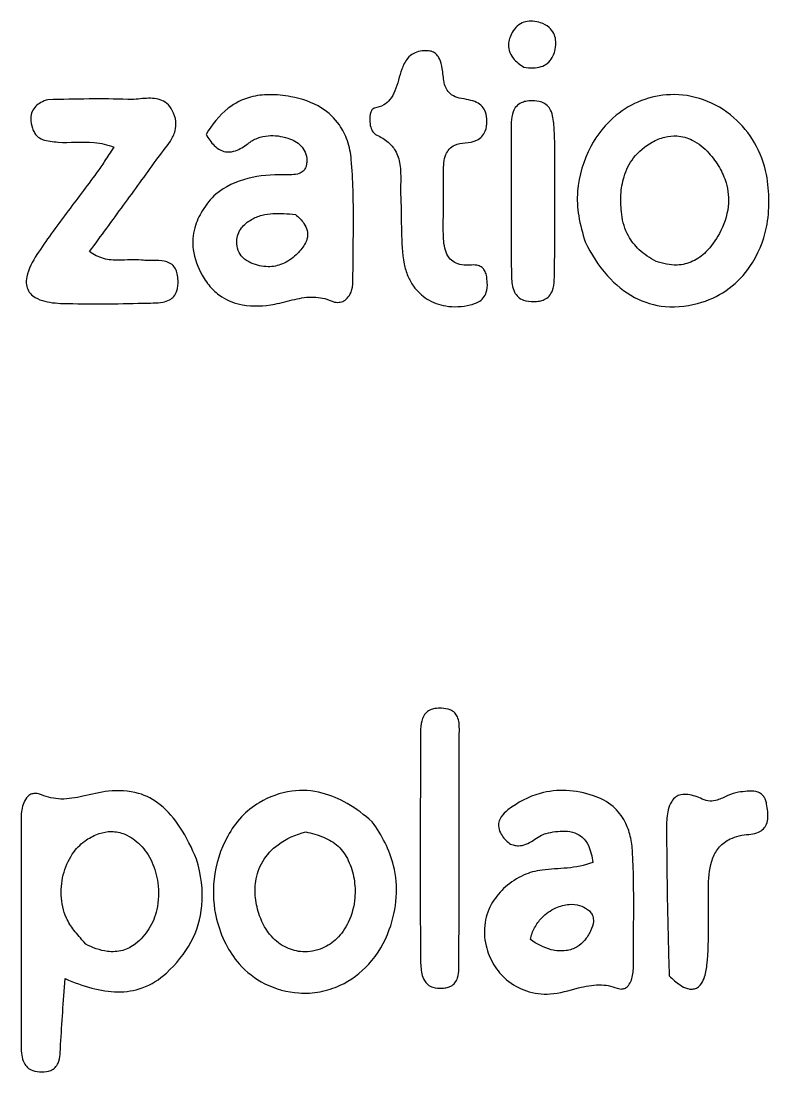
# Model space of a CAD drawing. Header units: millimetres. Extents: x 2.6 to 86.5, y 0.9 to 53.3.
# Drawn here: x 16.837 to 19.336, y 13.89 to 17.396 of the extents above; entities that cross this region are included whole.
import ezdxf

# ---------------------------------------------------------------- set-up
doc = ezdxf.new("R2010")
doc.units = ezdxf.units.MM
doc.layers.get('0').update_dxf_attribs({"linetype": 'CONTINUOUS'})

msp = doc.modelspace()

# ---------------------------------------------------------------- linework, layer by layer
for points, knots in [([(18.5711, 17.3901), (18.5627, 17.3929), (18.554, 17.3948), (18.5369, 17.3961), (18.5286, 17.3956), (18.5126, 17.3916), (18.5052, 17.3883), (18.4907, 17.378), (18.4844, 17.3709), (18.4794, 17.3629)], [-0.01046422, -0.01046422, -0.01046422, -0.01046422, -0.00781441, -0.00781441, -0.00533001, -0.00533001, -0.00285415, -0.00285415, 0, 0, 0, 0]), ([(18.621, 17.3098), (18.6221, 17.3178), (18.6222, 17.3259), (18.6201, 17.3412), (18.618, 17.3483), (18.6108, 17.3626), (18.6055, 17.3692), (18.5909, 17.3818), (18.5813, 17.3868), (18.5711, 17.3901)], [-0.0104465, -0.0104465, -0.0104465, -0.0104465, -0.00802821, -0.00802821, -0.00580288, -0.00580288, -0.00322009, -0.00322009, 0, 0, 0, 0]), ([(18.4794, 17.3629), (18.4754, 17.3564), (18.4718, 17.3496), (18.4667, 17.3362), (18.465, 17.3296), (18.4633, 17.3145), (18.4639, 17.3063), (18.4688, 17.2887), (18.4735, 17.2802), (18.4891, 17.2603), (18.5021, 17.2501), (18.5153, 17.2418)], [-0.01442498, -0.01442498, -0.01442498, -0.01442498, -0.01215329, -0.01215329, -0.01012669, -0.01012669, -0.00759575, -0.00759575, -0.00467246, -0.00467246, 0, 0, 0, 0]), ([(18.1968, 17.2963), (18.1876, 17.297), (18.1781, 17.2969), (18.1615, 17.2939), (18.1542, 17.2916), (18.1397, 17.2838), (18.133, 17.2782), (18.1187, 17.2607), (18.1127, 17.2477), (18.0997, 17.2121), (18.0942, 17.1862), (18.0805, 17.153), (18.0752, 17.1427), (18.0623, 17.1267), (18.0556, 17.1208), (18.0382, 17.1105), (18.0277, 17.1072), (18.0167, 17.1057)], [-0.02858475, -0.02858475, -0.02858475, -0.02858475, -0.02582179, -0.02582179, -0.02354795, -0.02354795, -0.02089885, -0.02089885, -0.01682039, -0.01682039, -0.00947077, -0.00947077, -0.006056, -0.006056, -0.00332411, -0.00332411, 0, 0, 0, 0]), ([(18.2427, 17.2373), (18.2405, 17.2484), (18.238, 17.2598), (18.2313, 17.2746), (18.2285, 17.2794), (18.2217, 17.287), (18.218, 17.2898), (18.2085, 17.2946), (18.2027, 17.2959), (18.1968, 17.2963)], [-0.008063844, -0.008063844, -0.008063844, -0.008063844, -0.004828966, -0.004828966, -0.003193668, -0.003193668, -0.001774264, -0.001774264, 0, 0, 0, 0]), ([(18.5153, 17.2418), (18.5255, 17.2403), (18.5362, 17.2394), (18.5553, 17.24), (18.5641, 17.2412), (18.5802, 17.2463), (18.5874, 17.25), (18.6006, 17.2604), (18.6059, 17.267), (18.616, 17.2853), (18.6193, 17.2976), (18.621, 17.3098)], [-0.01445398, -0.01445398, -0.01445398, -0.01445398, -0.01134596, -0.01134596, -0.00872533, -0.00872533, -0.00627141, -0.00627141, -0.00369927, -0.00369927, 0, 0, 0, 0]), ([(18.2992, 17.1384), (18.2904, 17.1411), (18.2817, 17.1449), (18.2682, 17.1546), (18.2631, 17.1597), (18.254, 17.1737), (18.2511, 17.1824), (18.246, 17.2065), (18.2457, 17.2226), (18.2427, 17.2373)], [-0.01212185, -0.01212185, -0.01212185, -0.01212185, -0.00940186, -0.00940186, -0.00722264, -0.00722264, -0.00450553, -0.00450553, 0, 0, 0, 0]), ([(17.738, 17.1436), (17.7143, 17.1479), (17.69, 17.1506), (17.6446, 17.1502), (17.6235, 17.1478), (17.5756, 17.1348), (17.5512, 17.1224), (17.4987, 17.0815), (17.4744, 17.0503), (17.4546, 17.0178)], [-0.03335387, -0.03335387, -0.03335387, -0.03335387, -0.02617936, -0.02617936, -0.01983146, -0.01983146, -0.01142556, -0.01142556, 0, 0, 0, 0]), ([(17.9393, 16.9339), (17.9374, 16.9552), (17.9332, 16.9764), (17.9197, 17.0154), (17.9109, 17.0331), (17.8836, 17.0721), (17.8635, 17.0908), (17.8092, 17.1252), (17.774, 17.1371), (17.738, 17.1436)], [-0.03174467, -0.03174467, -0.03174467, -0.03174467, -0.02529379, -0.02529379, -0.01932876, -0.01932876, -0.01098292, -0.01098292, 0, 0, 0, 0]), ([(19.004, 17.1504), (18.9707, 17.1492), (18.9382, 17.1426), (18.8767, 17.1188), (18.8485, 17.1022), (18.7882, 17.0529), (18.7596, 17.0172), (18.7136, 16.931), (18.6992, 16.8803), (18.6944, 16.8281)], [-0.04927833, -0.04927833, -0.04927833, -0.04927833, -0.03924393, -0.03924393, -0.02939422, -0.02939422, -0.01572582, -0.01572582, 0, 0, 0, 0]), ([(19.3244, 16.8839), (19.3172, 16.9211), (19.3039, 16.9568), (19.2666, 17.0212), (19.2433, 17.0496), (19.1859, 17.0996), (19.1514, 17.1201), (19.0787, 17.1459), (19.0415, 17.1518), (19.004, 17.1504)], [-0.04548077, -0.04548077, -0.04548077, -0.04548077, -0.03411865, -0.03411865, -0.02316766, -0.02316766, -0.01126069, -0.01126069, 0, 0, 0, 0]), ([(16.927, 17.1337), (16.9189, 17.1312), (16.9108, 17.1281), (16.8973, 17.1206), (16.8916, 17.1166), (16.8815, 17.1067), (16.8774, 17.1009), (16.8715, 17.087), (16.8702, 17.0793), (16.8699, 17.0603), (16.8722, 17.0489), (16.8754, 17.0383)], [-0.0124389, -0.0124389, -0.0124389, -0.0124389, -0.0099047, -0.0099047, -0.00783803, -0.00783803, -0.00567113, -0.00567113, -0.00332445, -0.00332445, 0, 0, 0, 0]), ([(17.1936, 17.1345), (17.1504, 17.1363), (17.1072, 17.1364), (17.0196, 17.1356), (16.9751, 17.1345), (16.927, 17.1337)], [-0.02837515, -0.02837515, -0.02837515, -0.02837515, -0.01444833, -0.01444833, 0, 0, 0, 0]), ([(17.342, 17.098), (17.3373, 17.1068), (17.3313, 17.1148), (17.3169, 17.1269), (17.3095, 17.1309), (17.2853, 17.1389), (17.2675, 17.1389), (17.2304, 17.1363), (17.2116, 17.1337), (17.1936, 17.1345)], [-0.01605871, -0.01605871, -0.01605871, -0.01605871, -0.01304492, -0.01304492, -0.01043604, -0.01043604, -0.0053916, -0.0053916, 0, 0, 0, 0]), ([(18.3918, 17.0615), (18.3918, 17.0718), (18.3907, 17.0826), (18.3846, 17.0992), (18.3811, 17.1053), (18.3709, 17.1166), (18.3643, 17.121), (18.3417, 17.132), (18.3219, 17.1356), (18.2992, 17.1384)], [-0.01703942, -0.01703942, -0.01703942, -0.01703942, -0.01288121, -0.01288121, -0.01001262, -0.01001262, -0.00683595, -0.00683595, 0, 0, 0, 0]), ([(18.5418, 17.13), (18.5351, 17.1299), (18.5282, 17.1293), (18.5162, 17.1269), (18.5109, 17.1253), (18.4998, 17.1202), (18.4945, 17.1164), (18.4852, 17.1062), (18.4817, 17.1001), (18.4713, 17.0724), (18.4726, 17.0453), (18.4726, 17.0202)], [-0.0162572, -0.0162572, -0.0162572, -0.0162572, -0.01400757, -0.01400757, -0.01215118, -0.01215118, -0.00991654, -0.00991654, -0.00753568, -0.00753568, 0, 0, 0, 0]), ([(18.6169, 17.023), (18.6158, 17.0404), (18.6153, 17.0575), (18.6105, 17.0824), (18.6081, 17.0912), (18.6011, 17.1048), (18.5974, 17.11), (18.5874, 17.1192), (18.5814, 17.1228), (18.5643, 17.129), (18.5528, 17.1302), (18.5418, 17.13)], [-0.0149488, -0.0149488, -0.0149488, -0.0149488, -0.01000215, -0.01000215, -0.00735992, -0.00735992, -0.00543332, -0.00543332, -0.00330119, -0.00330119, 0, 0, 0, 0]), ([(17.2886, 16.9323), (17.3036, 16.9532), (17.3222, 16.9738), (17.3424, 17.0065), (17.3481, 17.0181), (17.3541, 17.0405), (17.355, 17.0507), (17.3526, 17.0742), (17.3482, 17.0865), (17.342, 17.098)], [-0.01861146, -0.01861146, -0.01861146, -0.01861146, -0.01086194, -0.01086194, -0.00706595, -0.00706595, -0.00392163, -0.00392163, 0, 0, 0, 0]), ([(18.0167, 17.1057), (18.0159, 17.1056), (18.0151, 17.1054), (18.0136, 17.1047), (18.0128, 17.1042), (18.0106, 17.1025), (18.0093, 17.101), (18.0056, 17.0952), (18.0039, 17.09), (18.0005, 17.075), (18.0003, 17.0634), (18.0029, 17.0459), (18.0048, 17.0389), (18.0099, 17.0285), (18.0124, 17.0247), (18.0182, 17.0189), (18.0212, 17.0167), (18.0246, 17.0152)], [-0.01038986, -0.01038986, -0.01038986, -0.01038986, -0.01013458, -0.01013458, -0.00986833, -0.00986833, -0.00926617, -0.00926617, -0.00775014, -0.00775014, -0.00456597, -0.00456597, -0.00246951, -0.00246951, -0.00110858, -0.00110858, 0, 0, 0, 0]), ([(16.8754, 17.0383), (16.877, 17.0332), (16.879, 17.0283), (16.8842, 17.0197), (16.887, 17.0161), (16.8959, 17.0075), (16.9024, 17.0037), (16.9248, 16.9949), (16.9429, 16.9936), (16.9609, 16.9921)], [-0.0112218, -0.0112218, -0.0112218, -0.0112218, -0.00947035, -0.00947035, -0.0079286, -0.0079286, -0.00541661, -0.00541661, 0, 0, 0, 0]), ([(18.3192, 16.9899), (18.3323, 16.9907), (18.3463, 16.9931), (18.3645, 17.0018), (18.3701, 17.0057), (18.38, 17.016), (18.3838, 17.0221), (18.3904, 17.0392), (18.3918, 17.0505), (18.3918, 17.0615)], [-0.01151477, -0.01151477, -0.01151477, -0.01151477, -0.00754656, -0.00754656, -0.00548559, -0.00548559, -0.00327866, -0.00327866, 0, 0, 0, 0]), ([(17.4546, 17.0178), (17.4621, 17.0048), (17.4713, 16.9913), (17.4885, 16.9745), (17.4957, 16.969), (17.5107, 16.9618), (17.518, 16.9599), (17.535, 16.9588), (17.5441, 16.9604), (17.5675, 16.9684), (17.5816, 16.9773), (17.5937, 16.9868)], [-0.01687493, -0.01687493, -0.01687493, -0.01687493, -0.0123581, -0.0123581, -0.00968659, -0.00968659, -0.00738606, -0.00738606, -0.00462276, -0.00462276, 0, 0, 0, 0]), ([(17.5937, 16.9868), (17.6037, 16.9945), (17.6146, 17.0007), (17.6377, 17.0095), (17.6495, 17.0122), (17.6837, 17.0153), (17.7061, 17.0121), (17.7273, 17.0055)], [-0.01410608, -0.01410608, -0.01410608, -0.01410608, -0.01032357, -0.01032357, -0.00667182, -0.00667182, 0, 0, 0, 0]), ([(17.7273, 17.0055), (17.7356, 17.0029), (17.7437, 16.9995), (17.7585, 16.991), (17.7652, 16.986), (17.777, 16.9738), (17.7819, 16.9666), (17.7891, 16.9498), (17.7908, 16.9404), (17.7909, 16.9308)], [-0.01060973, -0.01060973, -0.01060973, -0.01060973, -0.00799592, -0.00799592, -0.00550081, -0.00550081, -0.00289083, -0.00289083, 0, 0, 0, 0]), ([(18.0246, 17.0152), (18.0381, 17.0091), (18.0511, 17.0016), (18.0717, 16.9839), (18.0796, 16.9747), (18.0943, 16.9497), (18.099, 16.9342), (18.107, 16.8817), (18.102, 16.8425), (18.1042, 16.8052)], [-0.02468497, -0.02468497, -0.02468497, -0.02468497, -0.0201143, -0.0201143, -0.01631187, -0.01631187, -0.01120187, -0.01120187, 0, 0, 0, 0]), ([(18.4726, 17.0202), (18.4723, 16.9446), (18.4724, 16.869), (18.4727, 16.7178), (18.473, 16.6422), (18.4733, 16.5666)], [-0.04535236, -0.04535236, -0.04535236, -0.04535236, -0.02267636, -0.02267636, 0, 0, 0, 0]), ([(18.6184, 16.942), (18.6181, 16.9594), (18.6181, 16.9742), (18.6179, 16.9983), (18.6176, 17.0108), (18.6169, 17.023)], [-0.007602625, -0.007602625, -0.007602625, -0.007602625, -0.003651951, -0.003651951, 0, 0, 0, 0]), ([(18.9432, 16.9917), (18.9564, 16.9992), (18.9705, 17.0051), (18.9986, 17.0121), (19.0122, 17.0135), (19.0439, 17.0115), (19.0609, 17.0067), (19.0981, 16.9885), (19.1165, 16.9732), (19.1322, 16.9556)], [-0.02116531, -0.02116531, -0.02116531, -0.02116531, -0.01660765, -0.01660765, -0.01245024, -0.01245024, -0.00707089, -0.00707089, 0, 0, 0, 0]), ([(16.9609, 16.9921), (16.9999, 16.9889), (17.0402, 16.995), (17.1047, 16.9891), (17.1259, 16.9842), (17.1468, 16.9748)], [-0.01926178, -0.01926178, -0.01926178, -0.01926178, -0.0068542, -0.0068542, 0, 0, 0, 0]), ([(17.1468, 16.9748), (17.1355, 16.958), (17.1254, 16.9424), (17.1079, 16.9159), (17.0988, 16.9024), (17.0895, 16.8896)], [-0.009913411, -0.009913411, -0.009913411, -0.009913411, -0.004753289, -0.004753289, 0, 0, 0, 0]), ([(18.2468, 16.8924), (18.2467, 16.9137), (18.2481, 16.934), (18.2578, 16.9572), (18.2614, 16.9633), (18.2715, 16.9744), (18.2778, 16.9788), (18.2955, 16.987), (18.3075, 16.9891), (18.3192, 16.9899)], [-0.01332887, -0.01332887, -0.01332887, -0.01332887, -0.00797519, -0.00797519, -0.00582375, -0.00582375, -0.00350294, -0.00350294, 0, 0, 0, 0]), ([(18.8415, 16.751), (18.839, 16.7725), (18.8379, 16.7944), (18.8402, 16.8366), (18.8433, 16.857), (18.8563, 16.8995), (18.8668, 16.9205), (18.8983, 16.961), (18.9194, 16.9782), (18.9432, 16.9917)], [-0.02805059, -0.02805059, -0.02805059, -0.02805059, -0.02155809, -0.02155809, -0.0153848, -0.0153848, -0.00823166, -0.00823166, 0, 0, 0, 0]), ([(17.945, 16.5269), (17.9448, 16.5948), (17.9464, 16.6628), (17.9466, 16.7984), (17.9453, 16.8664), (17.9393, 16.9339)], [-0.04072404, -0.04072404, -0.04072404, -0.04072404, -0.0203256, -0.0203256, 0, 0, 0, 0]), ([(18.6175, 16.5703), (18.6184, 16.6309), (18.6186, 16.6917), (18.6185, 16.8134), (18.6183, 16.8765), (18.6184, 16.942)], [-0.03890818, -0.03890818, -0.03890818, -0.03890818, -0.01964881, -0.01964881, 0, 0, 0, 0]), ([(19.1322, 16.9556), (19.1455, 16.9407), (19.1575, 16.9246), (19.1768, 16.8913), (19.1843, 16.8744), (19.1972, 16.8307), (19.1996, 16.8042), (19.1933, 16.7455), (19.1826, 16.7152), (19.1673, 16.6871)], [-0.02928868, -0.02928868, -0.02928868, -0.02928868, -0.02329268, -0.02329268, -0.01772954, -0.01772954, -0.00961868, -0.00961868, 0, 0, 0, 0]), ([(17.0662, 16.627), (17.1045, 16.6794), (17.1422, 16.7308), (17.2157, 16.8314), (17.2524, 16.8817), (17.2886, 16.9323)], [-0.03752796, -0.03752796, -0.03752796, -0.03752796, -0.01866076, -0.01866076, 0, 0, 0, 0]), ([(17.7909, 16.9308), (17.7909, 16.9261), (17.7906, 16.9214), (17.789, 16.9131), (17.7879, 16.9094), (17.7843, 16.9017), (17.7817, 16.898), (17.7745, 16.8916), (17.7701, 16.8891), (17.7505, 16.8819), (17.7314, 16.8829), (17.7145, 16.8831)], [-0.01085558, -0.01085558, -0.01085558, -0.01085558, -0.00937455, -0.00937455, -0.00814951, -0.00814951, -0.00667202, -0.00667202, -0.00507383, -0.00507383, 0, 0, 0, 0]), ([(17.0895, 16.8896), (17.0563, 16.8441), (17.022, 16.7994), (16.9545, 16.7092), (16.9212, 16.6637), (16.8903, 16.6167)], [-0.03379989, -0.03379989, -0.03379989, -0.03379989, -0.0168843, -0.0168843, 0, 0, 0, 0]), ([(17.7145, 16.8831), (17.6737, 16.8838), (17.6334, 16.8814), (17.5544, 16.8607), (17.5193, 16.8434), (17.4869, 16.8189)], [-0.02435416, -0.02435416, -0.02435416, -0.02435416, -0.0121712, -0.0121712, 0, 0, 0, 0]), ([(18.2464, 16.6946), (18.2463, 16.7276), (18.2465, 16.7605), (18.2469, 16.8265), (18.247, 16.8595), (18.2468, 16.8924)], [-0.01978818, -0.01978818, -0.01978818, -0.01978818, -0.00989337, -0.00989337, 0, 0, 0, 0]), ([(19.1094, 16.458), (19.1422, 16.4682), (19.1728, 16.4838), (19.2272, 16.5247), (19.2505, 16.5493), (19.2964, 16.6165), (19.3145, 16.6612), (19.3363, 16.7657), (19.3355, 16.8256), (19.3244, 16.8839)], [-0.05279771, -0.05279771, -0.05279771, -0.05279771, -0.04241554, -0.04241554, -0.03219225, -0.03219225, -0.01779795, -0.01779795, 0, 0, 0, 0]), ([(18.6944, 16.8281), (18.6918, 16.8004), (18.6935, 16.7734), (18.703, 16.7168), (18.7112, 16.6869), (18.7195, 16.6594)], [-0.01668449, -0.01668449, -0.01668449, -0.01668449, -0.00859248, -0.00859248, 0, 0, 0, 0]), ([(17.4869, 16.8189), (17.4703, 16.8021), (17.455, 16.7836), (17.4315, 16.7457), (17.4227, 16.7268), (17.4106, 16.6828), (17.4089, 16.6587), (17.416, 16.6036), (17.4271, 16.5746), (17.4421, 16.5478)], [-0.02999816, -0.02999816, -0.02999816, -0.02999816, -0.02290653, -0.02290653, -0.01663666, -0.01663666, -0.00923275, -0.00923275, 0, 0, 0, 0]), ([(18.1042, 16.8052), (18.1064, 16.7685), (18.1059, 16.7314), (18.1073, 16.6582), (18.1091, 16.6213), (18.1161, 16.5854)], [-0.02209929, -0.02209929, -0.02209929, -0.02209929, -0.0109647, -0.0109647, 0, 0, 0, 0]), ([(17.557, 16.6606), (17.5572, 16.6691), (17.5586, 16.6774), (17.5641, 16.6928), (17.5679, 16.6996), (17.5817, 16.7173), (17.5936, 16.7264), (17.6062, 16.7337)], [-0.009261067, -0.009261067, -0.009261067, -0.009261067, -0.006727394, -0.006727394, -0.004359134, -0.004359134, 0, 0, 0, 0]), ([(17.6062, 16.7337), (17.6173, 16.7401), (17.6291, 16.7449), (17.6535, 16.7515), (17.6657, 16.7532), (17.7027, 16.7555), (17.7261, 16.7533), (17.7526, 16.751)], [-0.01611876, -0.01611876, -0.01611876, -0.01611876, -0.01195859, -0.01195859, -0.00797534, -0.00797534, 0, 0, 0, 0]), ([(17.7526, 16.751), (17.7632, 16.7423), (17.7737, 16.732), (17.7861, 16.7135), (17.7899, 16.7058), (17.7937, 16.6901), (17.794, 16.6827), (17.7914, 16.6665), (17.788, 16.6581), (17.7762, 16.638), (17.7657, 16.6264), (17.7555, 16.6165)], [-0.01578776, -0.01578776, -0.01578776, -0.01578776, -0.01170445, -0.01170445, -0.00916599, -0.00916599, -0.00693173, -0.00693173, -0.00428011, -0.00428011, 0, 0, 0, 0]), ([(18.9562, 16.5944), (18.936, 16.605), (18.9168, 16.6177), (18.8857, 16.6467), (18.8735, 16.6618), (18.8515, 16.7014), (18.8446, 16.7256), (18.8415, 16.751)], [-0.02043169, -0.02043169, -0.02043169, -0.02043169, -0.01358483, -0.01358483, -0.00768875, -0.00768875, 0, 0, 0, 0]), ([(18.3409, 16.5821), (18.33, 16.5812), (18.3186, 16.5813), (18.2992, 16.5845), (18.2907, 16.5871), (18.2763, 16.5953), (18.2705, 16.6003), (18.2599, 16.614), (18.2559, 16.6227), (18.2476, 16.6503), (18.2464, 16.6722), (18.2464, 16.6946)], [-0.01961412, -0.01961412, -0.01961412, -0.01961412, -0.0158054, -0.0158054, -0.0127464, -0.0127464, -0.0100215, -0.0100215, -0.0067146, -0.0067146, 0, 0, 0, 0]), ([(17.6057, 16.5884), (17.6001, 16.5907), (17.5948, 16.5935), (17.5851, 16.6001), (17.5806, 16.6038), (17.5704, 16.6145), (17.5656, 16.6221), (17.5584, 16.6401), (17.5568, 16.6503), (17.557, 16.6606)], [-0.009360992, -0.009360992, -0.009360992, -0.009360992, -0.007558002, -0.007558002, -0.005831544, -0.005831544, -0.003101364, -0.003101364, 0, 0, 0, 0]), ([(18.7195, 16.6594), (18.7392, 16.6189), (18.7637, 16.58), (18.8199, 16.5173), (18.8501, 16.4923), (18.9168, 16.4573), (18.951, 16.4471), (19.0284, 16.44), (19.0696, 16.4457), (19.1094, 16.458)], [-0.04862103, -0.04862103, -0.04862103, -0.04862103, -0.03510641, -0.03510641, -0.02335566, -0.02335566, -0.0125029, -0.0125029, 0, 0, 0, 0]), ([(19.1673, 16.6871), (19.1553, 16.6649), (19.1405, 16.6434), (19.1095, 16.6129), (19.0948, 16.6021), (19.0617, 16.5868), (19.0443, 16.5828), (19.0022, 16.5813), (18.9786, 16.5863), (18.9562, 16.5944)], [-0.02566695, -0.02566695, -0.02566695, -0.02566695, -0.01809819, -0.01809819, -0.01262079, -0.01262079, -0.00715148, -0.00715148, 0, 0, 0, 0]), ([(17.2388, 16.5984), (17.2144, 16.6014), (17.1896, 16.5984), (17.1462, 16.598), (17.1295, 16.5992), (17.0956, 16.6084), (17.0803, 16.6162), (17.0662, 16.627)], [-0.01810407, -0.01810407, -0.01810407, -0.01810407, -0.01048335, -0.01048335, -0.00532176, -0.00532176, 0, 0, 0, 0]), ([(16.8903, 16.6167), (16.8762, 16.5952), (16.8614, 16.5684), (16.8547, 16.5342), (16.8541, 16.5251), (16.8563, 16.5092), (16.8584, 16.5026), (16.8658, 16.4896), (16.871, 16.4839), (16.8863, 16.4719), (16.8975, 16.467), (16.93, 16.4568), (16.9547, 16.4545), (16.977, 16.454)], [-0.02505181, -0.02505181, -0.02505181, -0.02505181, -0.0173036, -0.0173036, -0.01463292, -0.01463292, -0.0125101, -0.0125101, -0.01018555, -0.01018555, -0.00668117, -0.00668117, 0, 0, 0, 0]), ([(17.3614, 16.5309), (17.3611, 16.5382), (17.3603, 16.5456), (17.3573, 16.5584), (17.3554, 16.564), (17.3498, 16.5747), (17.346, 16.5795), (17.336, 16.5877), (17.3302, 16.5906), (17.313, 16.5961), (17.3008, 16.597), (17.2715, 16.5975), (17.2545, 16.5965), (17.2388, 16.5984)], [-0.01645559, -0.01645559, -0.01645559, -0.01645559, -0.01416639, -0.01416639, -0.01233274, -0.01233274, -0.01037786, -0.01037786, -0.00829227, -0.00829227, -0.0047455, -0.0047455, 0, 0, 0, 0]), ([(17.7555, 16.6165), (17.742, 16.6036), (17.7267, 16.5929), (17.6941, 16.5795), (17.6781, 16.5764), (17.6423, 16.5765), (17.6235, 16.5809), (17.6057, 16.5884)], [-0.01636639, -0.01636639, -0.01636639, -0.01636639, -0.01076061, -0.01076061, -0.00579378, -0.00579378, 0, 0, 0, 0]), ([(18.1161, 16.5854), (18.1187, 16.5717), (18.1227, 16.5582), (18.1331, 16.5334), (18.1393, 16.5221), (18.1591, 16.4943), (18.1744, 16.4799), (18.2113, 16.4568), (18.2324, 16.4492), (18.2814, 16.4412), (18.3091, 16.4428), (18.3358, 16.4491)], [-0.02944798, -0.02944798, -0.02944798, -0.02944798, -0.02524328, -0.02524328, -0.0213434, -0.0213434, -0.01497923, -0.01497923, -0.00823136, -0.00823136, 0, 0, 0, 0]), ([(18.3931, 16.5222), (18.3927, 16.5306), (18.3919, 16.5398), (18.3886, 16.5537), (18.3867, 16.5593), (18.3816, 16.5679), (18.3789, 16.5712), (18.3719, 16.5769), (18.3677, 16.5789), (18.356, 16.5824), (18.3482, 16.5826), (18.3409, 16.5821)], [-0.009190919, -0.009190919, -0.009190919, -0.009190919, -0.006633746, -0.006633746, -0.0049211, -0.0049211, -0.003639348, -0.003639348, -0.002214831, -0.002214831, 0, 0, 0, 0]), ([(17.4421, 16.5478), (17.4505, 16.5328), (17.4603, 16.5187), (17.4824, 16.4947), (17.4942, 16.4847), (17.5282, 16.4626), (17.5513, 16.454), (17.6113, 16.443), (17.6484, 16.4451), (17.6837, 16.4516)], [-0.02808224, -0.02808224, -0.02808224, -0.02808224, -0.02293943, -0.02293943, -0.01828383, -0.01828383, -0.01078319, -0.01078319, 0, 0, 0, 0]), ([(18.4733, 16.5666), (18.4733, 16.5499), (18.4736, 16.5328), (18.4778, 16.5086), (18.4802, 16.4998), (18.4871, 16.486), (18.4909, 16.4808), (18.501, 16.4713), (18.5072, 16.4676), (18.5246, 16.4612), (18.5364, 16.46), (18.5476, 16.4601)], [-0.0148619, -0.0148619, -0.0148619, -0.0148619, -0.0101665, -0.0101665, -0.00751583, -0.00751583, -0.00555036, -0.00555036, -0.00337101, -0.00337101, 0, 0, 0, 0]), ([(18.5476, 16.4601), (18.5542, 16.4602), (18.561, 16.4607), (18.5728, 16.4631), (18.5781, 16.4647), (18.5892, 16.4698), (18.5947, 16.4736), (18.6041, 16.484), (18.6077, 16.4902), (18.6183, 16.5183), (18.6171, 16.5456), (18.6175, 16.5703)], [-0.01592934, -0.01592934, -0.01592934, -0.01592934, -0.01376978, -0.01376978, -0.01198047, -0.01198047, -0.00977472, -0.00977472, -0.00741178, -0.00741178, 0, 0, 0, 0]), ([(17.2451, 16.4551), (17.2665, 16.4558), (17.2902, 16.4545), (17.3184, 16.4601), (17.326, 16.4624), (17.3382, 16.469), (17.343, 16.4727), (17.3517, 16.4827), (17.355, 16.489), (17.361, 16.5068), (17.3618, 16.5193), (17.3614, 16.5309)], [-0.01606086, -0.01606086, -0.01606086, -0.01606086, -0.0097762, -0.0097762, -0.00745553, -0.00745553, -0.00562496, -0.00562496, -0.00349271, -0.00349271, 0, 0, 0, 0]), ([(17.8722, 16.4623), (17.8759, 16.4607), (17.8796, 16.4594), (17.887, 16.4578), (17.8905, 16.4574), (17.8998, 16.4575), (17.9053, 16.4586), (17.9162, 16.4632), (17.9211, 16.4667), (17.9311, 16.4768), (17.9355, 16.4839), (17.9431, 16.5026), (17.9451, 16.5148), (17.945, 16.5269)], [-0.01197253, -0.01197253, -0.01197253, -0.01197253, -0.01077394, -0.01077394, -0.00968712, -0.00968712, -0.00795998, -0.00795998, -0.00610323, -0.00610323, -0.00363199, -0.00363199, 0, 0, 0, 0]), ([(18.3358, 16.4491), (18.3452, 16.4513), (18.355, 16.4545), (18.3696, 16.4628), (18.3751, 16.4671), (18.3844, 16.478), (18.3877, 16.4842), (18.393, 16.5011), (18.3936, 16.5119), (18.3931, 16.5222)], [-0.01028669, -0.01028669, -0.01028669, -0.01028669, -0.00736232, -0.00736232, -0.00526068, -0.00526068, -0.00310878, -0.00310878, 0, 0, 0, 0]), ([(16.977, 16.454), (17.0217, 16.4529), (17.0664, 16.4525), (17.1557, 16.4528), (17.2004, 16.4536), (17.2451, 16.4551)], [-0.0268089, -0.0268089, -0.0268089, -0.0268089, -0.013404, -0.013404, 0, 0, 0, 0]), ([(17.6837, 16.4516), (17.7064, 16.4558), (17.7285, 16.4623), (17.7714, 16.4724), (17.7921, 16.476), (17.8342, 16.4749), (17.8534, 16.4705), (17.8722, 16.4623)], [-0.01923066, -0.01923066, -0.01923066, -0.01923066, -0.01254238, -0.01254238, -0.00615008, -0.00615008, 0, 0, 0, 0]), ([(18.2403, 15.1036), (18.233, 15.1039), (18.2256, 15.1036), (18.2126, 15.1013), (18.2069, 15.0997), (18.1959, 15.0946), (18.1909, 15.091), (18.1822, 15.0813), (18.179, 15.0755), (18.1688, 15.0481), (18.1706, 15.0206), (18.1704, 14.996)], [-0.0159565, -0.0159565, -0.0159565, -0.0159565, -0.01356765, -0.01356765, -0.01164216, -0.01164216, -0.00958735, -0.00958735, -0.00737081, -0.00737081, 0, 0, 0, 0]), ([(18.2992, 14.9991), (18.2991, 15.0167), (18.3011, 15.037), (18.2978, 15.0618), (18.2962, 15.0687), (18.2911, 15.08), (18.2882, 15.0844), (18.2801, 15.0926), (18.275, 15.0958), (18.2603, 15.1019), (18.25, 15.1033), (18.2403, 15.1036)], [-0.0138331, -0.0138331, -0.0138331, -0.0138331, -0.00844674, -0.00844674, -0.00636053, -0.00636053, -0.00475905, -0.00475905, -0.0029295, -0.0029295, 0, 0, 0, 0]), ([(18.1704, 14.996), (18.1698, 14.8986), (18.1696, 14.8011), (18.1695, 14.6057), (18.1697, 14.5059), (18.1696, 14.4034)], [-0.06108625, -0.06108625, -0.06108625, -0.06108625, -0.03073348, -0.03073348, 0, 0, 0, 0]), ([(18.2983, 14.2669), (18.2989, 14.3889), (18.2994, 14.5109), (18.2998, 14.755), (18.2997, 14.8771), (18.2992, 14.9991)], [-0.07322356, -0.07322356, -0.07322356, -0.07322356, -0.03661171, -0.03661171, 0, 0, 0, 0]), ([(17.423, 14.5999), (17.4077, 14.6361), (17.3894, 14.6735), (17.3495, 14.7345), (17.3278, 14.761), (17.2797, 14.7992), (17.2558, 14.8119), (17.1965, 14.8289), (17.1627, 14.8301), (17.1293, 14.8269)], [-0.04029223, -0.04029223, -0.04029223, -0.04029223, -0.02842779, -0.02842779, -0.01840451, -0.01840451, -0.01007194, -0.01007194, 0, 0, 0, 0]), ([(18.0092, 14.7247), (17.9836, 14.7478), (17.9558, 14.7688), (17.8997, 14.801), (17.8718, 14.813), (17.8089, 14.8292), (17.7748, 14.8315), (17.7019, 14.8217), (17.6657, 14.808), (17.632, 14.7885)], [-0.04149034, -0.04149034, -0.04149034, -0.04149034, -0.0311622, -0.0311622, -0.02208551, -0.02208551, -0.01168144, -0.01168144, 0, 0, 0, 0]), ([(18.7472, 14.8118), (18.7178, 14.8215), (18.6874, 14.8277), (18.627, 14.8304), (18.5981, 14.8273), (18.5301, 14.8087), (18.4942, 14.7894), (18.4618, 14.7642)], [-0.0304537, -0.0304537, -0.0304537, -0.0304537, -0.02115287, -0.02115287, -0.01232187, -0.01232187, 0, 0, 0, 0]), ([(16.9053, 14.8149), (16.901, 14.8167), (16.8964, 14.8182), (16.8878, 14.8196), (16.8837, 14.8197), (16.8753, 14.8186), (16.8711, 14.8172), (16.8626, 14.8122), (16.8588, 14.8086), (16.8505, 14.798), (16.847, 14.7902), (16.8393, 14.7674), (16.8373, 14.75), (16.8374, 14.7339)], [-0.01290059, -0.01290059, -0.01290059, -0.01290059, -0.01146686, -0.01146686, -0.01025416, -0.01025416, -0.00888512, -0.00888512, -0.00727993, -0.00727993, -0.00482538, -0.00482538, 0, 0, 0, 0]), ([(17.1293, 14.8269), (17.1003, 14.8241), (17.0722, 14.8163), (17.0194, 14.8045), (16.9955, 14.8003), (16.9476, 14.8014), (16.9263, 14.806), (16.9053, 14.8149)], [-0.02280343, -0.02280343, -0.02280343, -0.02280343, -0.01426851, -0.01426851, -0.00683536, -0.00683536, 0, 0, 0, 0]), ([(18.8779, 14.6235), (18.8769, 14.6415), (18.8746, 14.6596), (18.8661, 14.6939), (18.8602, 14.7102), (18.842, 14.7446), (18.8289, 14.7615), (18.7934, 14.7922), (18.7712, 14.8039), (18.7472, 14.8118)], [-0.02469108, -0.02469108, -0.02469108, -0.02469108, -0.0192677, -0.0192677, -0.01408378, -0.01408378, -0.00758186, -0.00758186, 0, 0, 0, 0]), ([(19.1101, 14.8008), (19.0955, 14.8076), (19.0787, 14.8138), (19.0549, 14.8167), (19.047, 14.8167), (19.0332, 14.8136), (19.0275, 14.8112), (19.0167, 14.8038), (19.0121, 14.7987), (19.0029, 14.7845), (18.9993, 14.7746), (18.9925, 14.7473), (18.9913, 14.7274), (18.9913, 14.7094)], [-0.01943657, -0.01943657, -0.01943657, -0.01943657, -0.0146253, -0.0146253, -0.01230436, -0.01230436, -0.01042902, -0.01042902, -0.00838648, -0.00838648, -0.0053866, -0.0053866, 0, 0, 0, 0]), ([(19.231, 14.8235), (19.2187, 14.8221), (19.207, 14.8174), (19.1839, 14.8069), (19.1723, 14.8009), (19.1521, 14.795), (19.1443, 14.7938), (19.127, 14.7945), (19.1184, 14.7969), (19.1101, 14.8008)], [-0.01261864, -0.01261864, -0.01261864, -0.01261864, -0.00901655, -0.00901655, -0.00516468, -0.00516468, -0.00274953, -0.00274953, 0, 0, 0, 0]), ([(19.3249, 14.7847), (19.324, 14.7893), (19.3228, 14.794), (19.3197, 14.802), (19.3179, 14.8056), (19.3127, 14.8132), (19.3091, 14.8168), (19.2998, 14.8228), (19.2944, 14.8248), (19.2713, 14.8295), (19.2503, 14.8257), (19.231, 14.8235)], [-0.01229768, -0.01229768, -0.01229768, -0.01229768, -0.01075747, -0.01075747, -0.00946044, -0.00946044, -0.0077351, -0.0077351, -0.00582489, -0.00582489, 0, 0, 0, 0]), ([(17.632, 14.7885), (17.6101, 14.7757), (17.5903, 14.7595), (17.555, 14.7217), (17.5396, 14.7), (17.5025, 14.633), (17.4873, 14.5833), (17.4766, 14.4887), (17.4791, 14.4432), (17.49, 14.3998)], [-0.04415873, -0.04415873, -0.04415873, -0.04415873, -0.0365038, -0.0365038, -0.02856752, -0.02856752, -0.01343199, -0.01343199, 0, 0, 0, 0]), ([(18.4618, 14.7642), (18.4535, 14.7578), (18.4457, 14.7503), (18.4362, 14.7361), (18.4334, 14.7302), (18.4303, 14.7177), (18.4301, 14.7115), (18.4323, 14.6975), (18.4354, 14.69), (18.4465, 14.6714), (18.4568, 14.6609), (18.4672, 14.652)], [-0.01345361, -0.01345361, -0.01345361, -0.01345361, -0.01033824, -0.01033824, -0.008368, -0.008368, -0.00648399, -0.00648399, -0.00409569, -0.00409569, 0, 0, 0, 0]), ([(19.2661, 14.6827), (19.275, 14.6833), (19.2842, 14.6848), (19.2992, 14.6901), (19.3054, 14.6933), (19.3155, 14.7017), (19.3193, 14.7065), (19.3258, 14.7189), (19.3277, 14.7264), (19.3304, 14.75), (19.328, 14.7677), (19.3249, 14.7847)], [-0.01485961, -0.01485961, -0.01485961, -0.01485961, -0.01194443, -0.01194443, -0.0097075, -0.0097075, -0.00767388, -0.00767388, -0.00518477, -0.00518477, 0, 0, 0, 0]), ([(16.8374, 14.7339), (16.8376, 14.6076), (16.8377, 14.4814), (16.8377, 14.2288), (16.8376, 14.1026), (16.8377, 13.9763)], [-0.07575718, -0.07575718, -0.07575718, -0.07575718, -0.0378785, -0.0378785, 0, 0, 0, 0]), ([(18.0662, 14.365), (18.0788, 14.3999), (18.087, 14.436), (18.0919, 14.5087), (18.0888, 14.5438), (18.067, 14.6317), (18.0416, 14.6804), (18.0092, 14.7247)], [-0.03828938, -0.03828938, -0.03828938, -0.03828938, -0.02715771, -0.02715771, -0.01645238, -0.01645238, 0, 0, 0, 0]), ([(17.0558, 14.6643), (17.0689, 14.6729), (17.083, 14.6803), (17.1111, 14.6898), (17.1248, 14.6924), (17.1544, 14.6924), (17.1694, 14.6892), (17.2031, 14.6751), (17.2201, 14.6625), (17.235, 14.6479)], [-0.0198392, -0.0198392, -0.0198392, -0.0198392, -0.0151364, -0.0151364, -0.0109387, -0.0109387, -0.00625751, -0.00625751, 0, 0, 0, 0]), ([(17.6335, 14.4112), (17.6267, 14.4305), (17.6218, 14.4505), (17.6176, 14.4893), (17.6177, 14.5079), (17.6241, 14.5498), (17.6319, 14.5721), (17.6571, 14.6146), (17.6745, 14.6332), (17.7224, 14.6688), (17.7542, 14.6825), (17.7873, 14.6909)], [-0.03689696, -0.03689696, -0.03689696, -0.03689696, -0.03074361, -0.03074361, -0.02514348, -0.02514348, -0.01796701, -0.01796701, -0.0102488, -0.0102488, 0, 0, 0, 0]), ([(17.7873, 14.6909), (17.8073, 14.6868), (17.828, 14.6812), (17.8647, 14.6657), (17.881, 14.6561), (17.9099, 14.6297), (17.921, 14.6138), (17.9294, 14.5958)], [-0.01791061, -0.01791061, -0.01791061, -0.01791061, -0.01171654, -0.01171654, -0.00597404, -0.00597404, 0, 0, 0, 0]), ([(18.5899, 14.6862), (18.6095, 14.6908), (18.6314, 14.6945), (18.6632, 14.6935), (18.6748, 14.6917), (18.6947, 14.6844), (18.7029, 14.6796), (18.7187, 14.6655), (18.7252, 14.6561), (18.7386, 14.6285), (18.7427, 14.6083), (18.7447, 14.5893)], [-0.02158422, -0.02158422, -0.02158422, -0.02158422, -0.01549752, -0.01549752, -0.01205752, -0.01205752, -0.00917283, -0.00917283, -0.0057382, -0.0057382, 0, 0, 0, 0]), ([(18.9913, 14.7094), (18.9914, 14.6274), (18.9923, 14.5458), (18.9952, 14.3795), (18.9974, 14.2953), (19, 14.2111)], [-0.04985589, -0.04985589, -0.04985589, -0.04985589, -0.02527492, -0.02527492, 0, 0, 0, 0]), ([(16.9888, 14.4039), (16.9783, 14.4279), (16.9727, 14.4538), (16.9704, 14.5058), (16.9736, 14.532), (16.9879, 14.5809), (16.9988, 14.604), (17.0254, 14.6398), (17.0395, 14.6536), (17.0558, 14.6643)], [-0.02891092, -0.02891092, -0.02891092, -0.02891092, -0.02108332, -0.02108332, -0.01335609, -0.01335609, -0.00586547, -0.00586547, 0, 0, 0, 0]), ([(18.4672, 14.652), (18.4722, 14.6498), (18.4775, 14.6479), (18.4876, 14.6456), (18.4923, 14.6451), (18.5058, 14.645), (18.514, 14.6467), (18.5389, 14.6566), (18.5534, 14.6687), (18.5754, 14.6812), (18.5824, 14.6844), (18.5899, 14.6862)], [-0.01323728, -0.01323728, -0.01323728, -0.01323728, -0.01160262, -0.01160262, -0.01018528, -0.01018528, -0.00762506, -0.00762506, -0.00231299, -0.00231299, 0, 0, 0, 0]), ([(19.1312, 14.5143), (19.1314, 14.544), (19.1346, 14.5765), (19.151, 14.6178), (19.1582, 14.6302), (19.1779, 14.6523), (19.1898, 14.661), (19.2228, 14.6768), (19.2446, 14.6812), (19.2661, 14.6827)], [-0.02427262, -0.02427262, -0.02427262, -0.02427262, -0.01528809, -0.01528809, -0.01095839, -0.01095839, -0.0064507, -0.0064507, 0, 0, 0, 0]), ([(17.235, 14.6479), (17.2515, 14.6318), (17.2644, 14.6122), (17.284, 14.5692), (17.2906, 14.5454), (17.2979, 14.4917), (17.2969, 14.4609), (17.2851, 14.4093), (17.2767, 14.3875), (17.2643, 14.3682)], [-0.03002723, -0.03002723, -0.03002723, -0.03002723, -0.02310873, -0.02310873, -0.01585968, -0.01585968, -0.00689479, -0.00689479, 0, 0, 0, 0]), ([(18.8807, 14.2397), (18.8805, 14.3037), (18.8815, 14.3677), (18.8817, 14.4956), (18.8811, 14.5596), (18.8779, 14.6235)], [-0.03839066, -0.03839066, -0.03839066, -0.03839066, -0.01918361, -0.01918361, 0, 0, 0, 0]), ([(17.3223, 14.2204), (17.355, 14.2504), (17.3834, 14.2846), (17.4245, 14.3614), (17.4367, 14.4017), (17.4458, 14.4968), (17.4382, 14.5494), (17.423, 14.5999)], [-0.0419896, -0.0419896, -0.0419896, -0.0419896, -0.02867929, -0.02867929, -0.01583381, -0.01583381, 0, 0, 0, 0]), ([(17.9294, 14.5958), (17.9385, 14.5762), (17.9448, 14.5554), (17.9519, 14.5135), (17.9528, 14.4923), (17.9487, 14.4431), (17.9414, 14.4149), (17.9194, 14.3692), (17.9066, 14.3506), (17.8769, 14.3218), (17.8611, 14.3111), (17.8436, 14.3036)], [-0.03361982, -0.03361982, -0.03361982, -0.03361982, -0.0271782, -0.0271782, -0.02091679, -0.02091679, -0.01240892, -0.01240892, -0.00572122, -0.00572122, 0, 0, 0, 0]), ([(18.7447, 14.5893), (18.6888, 14.566), (18.631, 14.5715), (18.5544, 14.5608), (18.5338, 14.5558), (18.514, 14.5466)], [-0.02311457, -0.02311457, -0.02311457, -0.02311457, -0.00655593, -0.00655593, 0, 0, 0, 0]), ([(18.514, 14.5466), (18.4922, 14.5365), (18.4719, 14.5235), (18.437, 14.4929), (18.4223, 14.4757), (18.3982, 14.4354), (18.3897, 14.4125), (18.3816, 14.3627), (18.3828, 14.3368), (18.389, 14.3114)], [-0.02911218, -0.02911218, -0.02911218, -0.02911218, -0.02192348, -0.02192348, -0.01516517, -0.01516517, -0.00782981, -0.00782981, 0, 0, 0, 0]), ([(19.1259, 14.2467), (19.1303, 14.291), (19.1315, 14.3357), (19.1318, 14.4249), (19.1309, 14.4697), (19.1312, 14.5143)], [-0.02672603, -0.02672603, -0.02672603, -0.02672603, -0.01339028, -0.01339028, 0, 0, 0, 0]), ([(18.5367, 14.3323), (18.5395, 14.3461), (18.5443, 14.3593), (18.5573, 14.3834), (18.5652, 14.3942), (18.5879, 14.4181), (18.6042, 14.4297), (18.6361, 14.4441), (18.6513, 14.4482), (18.6783, 14.4501), (18.6899, 14.4491), (18.7106, 14.4432), (18.7195, 14.4388), (18.7274, 14.4328)], [-0.02504251, -0.02504251, -0.02504251, -0.02504251, -0.02086515, -0.02086515, -0.01690057, -0.01690057, -0.01106563, -0.01106563, -0.00645801, -0.00645801, -0.00297937, -0.00297937, 0, 0, 0, 0]), ([(17.8436, 14.3036), (17.8328, 14.2991), (17.8217, 14.2956), (17.7993, 14.2915), (17.7882, 14.2907), (17.7583, 14.2922), (17.74, 14.2969), (17.7039, 14.3141), (17.6871, 14.3271), (17.6553, 14.3626), (17.6423, 14.386), (17.6335, 14.4112)], [-0.02695164, -0.02695164, -0.02695164, -0.02695164, -0.023421, -0.023421, -0.02006979, -0.02006979, -0.01436538, -0.01436538, -0.00799358, -0.00799358, 0, 0, 0, 0]), ([(18.7274, 14.4328), (18.7317, 14.4296), (18.7357, 14.4259), (18.7416, 14.4179), (18.7437, 14.4139), (18.7469, 14.4041), (18.7474, 14.3985), (18.7462, 14.3821), (18.7422, 14.3711), (18.7372, 14.3601)], [-0.008906603, -0.008906603, -0.008906603, -0.008906603, -0.007092458, -0.007092458, -0.005546062, -0.005546062, -0.003616257, -0.003616257, 0, 0, 0, 0]), ([(17.0534, 14.3167), (17.034, 14.339), (17.0257, 14.3482), (17.0044, 14.3757), (16.9953, 14.3891), (16.9888, 14.4039)], [-0.01075638, -0.01075638, -0.01075638, -0.01075638, -0.00483776, -0.00483776, 0, 0, 0, 0]), ([(17.49, 14.3998), (17.4971, 14.3716), (17.507, 14.3441), (17.5325, 14.2941), (17.5474, 14.2716), (17.5895, 14.2237), (17.6183, 14.2011), (17.6864, 14.1667), (17.7247, 14.1568), (17.7643, 14.154)], [-0.0397782, -0.0397782, -0.0397782, -0.0397782, -0.03105149, -0.03105149, -0.02294332, -0.02294332, -0.01190116, -0.01190116, 0, 0, 0, 0]), ([(18.1696, 14.4034), (18.1697, 14.3767), (18.1697, 14.3521), (18.1698, 14.3081), (18.1699, 14.286), (18.1704, 14.2641)], [-0.01353621, -0.01353621, -0.01353621, -0.01353621, -0.00656236, -0.00656236, 0, 0, 0, 0]), ([(17.2643, 14.3682), (17.2521, 14.3491), (17.2373, 14.3313), (17.2063, 14.3078), (17.1921, 14.3004), (17.1598, 14.2914), (17.1427, 14.2905), (17.1004, 14.2956), (17.0758, 14.3049), (17.0534, 14.3167)], [-0.02445098, -0.02445098, -0.02445098, -0.02445098, -0.01766301, -0.01766301, -0.01280047, -0.01280047, -0.00759908, -0.00759908, 0, 0, 0, 0]), ([(17.7643, 14.154), (17.788, 14.1523), (17.8117, 14.1536), (17.8581, 14.1623), (17.8805, 14.1695), (17.938, 14.1961), (17.9703, 14.2202), (18.0278, 14.2831), (18.0508, 14.3223), (18.0662, 14.365)], [-0.03988111, -0.03988111, -0.03988111, -0.03988111, -0.03271817, -0.03271817, -0.02564043, -0.02564043, -0.0135931, -0.0135931, 0, 0, 0, 0]), ([(18.7372, 14.3601), (18.7321, 14.349), (18.7258, 14.3386), (18.7106, 14.321), (18.7023, 14.3138), (18.6814, 14.3012), (18.6689, 14.2969), (18.6394, 14.2926), (18.6228, 14.2941), (18.5816, 14.3044), (18.5578, 14.317), (18.5367, 14.3323)], [-0.02389473, -0.02389473, -0.02389473, -0.02389473, -0.0202125, -0.0202125, -0.01685598, -0.01685598, -0.01283036, -0.01283036, -0.00782459, -0.00782459, 0, 0, 0, 0]), ([(18.389, 14.3114), (18.3944, 14.2891), (18.4031, 14.2678), (18.4264, 14.2294), (18.4406, 14.2125), (18.4768, 14.1815), (18.4992, 14.1687), (18.549, 14.1519), (18.5758, 14.1486), (18.6027, 14.1504)], [-0.02930172, -0.02930172, -0.02930172, -0.02930172, -0.02241062, -0.02241062, -0.01580433, -0.01580433, -0.00808289, -0.00808289, 0, 0, 0, 0]), ([(18.1704, 14.2641), (18.1707, 14.25), (18.1715, 14.2326), (18.1765, 14.2103), (18.1791, 14.2026), (18.186, 14.1905), (18.1897, 14.1859), (18.1995, 14.1777), (18.2054, 14.1747), (18.2218, 14.1696), (18.2328, 14.1692), (18.2432, 14.1699)], [-0.0138041, -0.0138041, -0.0138041, -0.0138041, -0.00930253, -0.00930253, -0.006933, -0.006933, -0.00513929, -0.00513929, -0.00313208, -0.00313208, 0, 0, 0, 0]), ([(18.2432, 14.1699), (18.2485, 14.1702), (18.2539, 14.171), (18.2634, 14.1734), (18.2676, 14.1749), (18.2768, 14.1797), (18.2813, 14.1833), (18.2891, 14.1928), (18.292, 14.1985), (18.2999, 14.2231), (18.2982, 14.2463), (18.2983, 14.2669)], [-0.01312699, -0.01312699, -0.01312699, -0.01312699, -0.01144114, -0.01144114, -0.01002989, -0.01002989, -0.00817196, -0.00817196, -0.00616072, -0.00616072, 0, 0, 0, 0]), ([(18.826, 14.1699), (18.829, 14.1688), (18.832, 14.1679), (18.8379, 14.167), (18.8406, 14.1669), (18.8471, 14.1676), (18.8506, 14.1686), (18.8577, 14.1725), (18.861, 14.1755), (18.8682, 14.1841), (18.8714, 14.1904), (18.8786, 14.21), (18.8807, 14.2255), (18.8807, 14.2397)], [-0.01052819, -0.01052819, -0.01052819, -0.01052819, -0.00957384, -0.00957384, -0.00874108, -0.00874108, -0.0076136, -0.0076136, -0.00628057, -0.00628057, -0.00423923, -0.00423923, 0, 0, 0, 0]), ([(19, 14.2111), (19.0107, 14.2001), (19.0232, 14.189), (19.0438, 14.1755), (19.0524, 14.171), (19.0666, 14.1671), (19.0721, 14.1663), (19.0824, 14.167), (19.0869, 14.1682), (19.096, 14.1727), (19.1001, 14.1761), (19.1092, 14.1865), (19.1132, 14.1943), (19.1216, 14.216), (19.1244, 14.2319), (19.1259, 14.2467)], [-0.01908716, -0.01908716, -0.01908716, -0.01908716, -0.01445836, -0.01445836, -0.01168709, -0.01168709, -0.0100275, -0.0100275, -0.00859825, -0.00859825, -0.00697732, -0.00697732, -0.00445554, -0.00445554, 0, 0, 0, 0]), ([(16.9695, 13.9816), (16.9715, 14.0176), (16.9739, 14.0537), (16.9788, 14.1258), (16.9815, 14.1632), (16.9841, 14.2016)], [-0.02291879, -0.02291879, -0.02291879, -0.02291879, -0.01156206, -0.01156206, 0, 0, 0, 0]), ([(16.9841, 14.2016), (17.044, 14.1761), (17.1031, 14.1581), (17.1879, 14.1572), (17.2154, 14.1612), (17.2721, 14.1816), (17.2986, 14.1988), (17.3223, 14.2204)], [-0.03501399, -0.03501399, -0.03501399, -0.03501399, -0.01806828, -0.01806828, -0.0096114, -0.0096114, 0, 0, 0, 0]), ([(18.6027, 14.1504), (18.635, 14.1526), (18.6659, 14.1626), (18.7204, 14.1763), (18.7429, 14.1809), (18.7871, 14.181), (18.8067, 14.1774), (18.826, 14.1699)], [-0.02285011, -0.02285011, -0.02285011, -0.02285011, -0.01320378, -0.01320378, -0.0062155, -0.0062155, 0, 0, 0, 0]), ([(16.8377, 13.9763), (16.8377, 13.9663), (16.8382, 13.9559), (16.8412, 13.9374), (16.8436, 13.9288), (16.8504, 13.9153), (16.854, 13.9101), (16.8638, 13.901), (16.8697, 13.8975), (16.886, 13.8914), (16.8969, 13.8903), (16.9074, 13.8904)], [-0.01274806, -0.01274806, -0.01274806, -0.01274806, -0.00974118, -0.00974118, -0.00713774, -0.00713774, -0.00522021, -0.00522021, -0.00313612, -0.00313612, 0, 0, 0, 0]), ([(16.9074, 13.8904), (16.9171, 13.8906), (16.9275, 13.8919), (16.9419, 13.8979), (16.9468, 13.901), (16.9553, 13.9094), (16.9585, 13.9144), (16.9684, 13.9373), (16.9683, 13.9598), (16.9695, 13.9816)], [-0.01417245, -0.01417245, -0.01417245, -0.01417245, -0.01073478, -0.01073478, -0.00869372, -0.00869372, -0.00655773, -0.00655773, 0, 0, 0, 0])]:
    msp.add_open_spline(points, degree=3, knots=knots)

doc.saveas('drawing.dxf')
